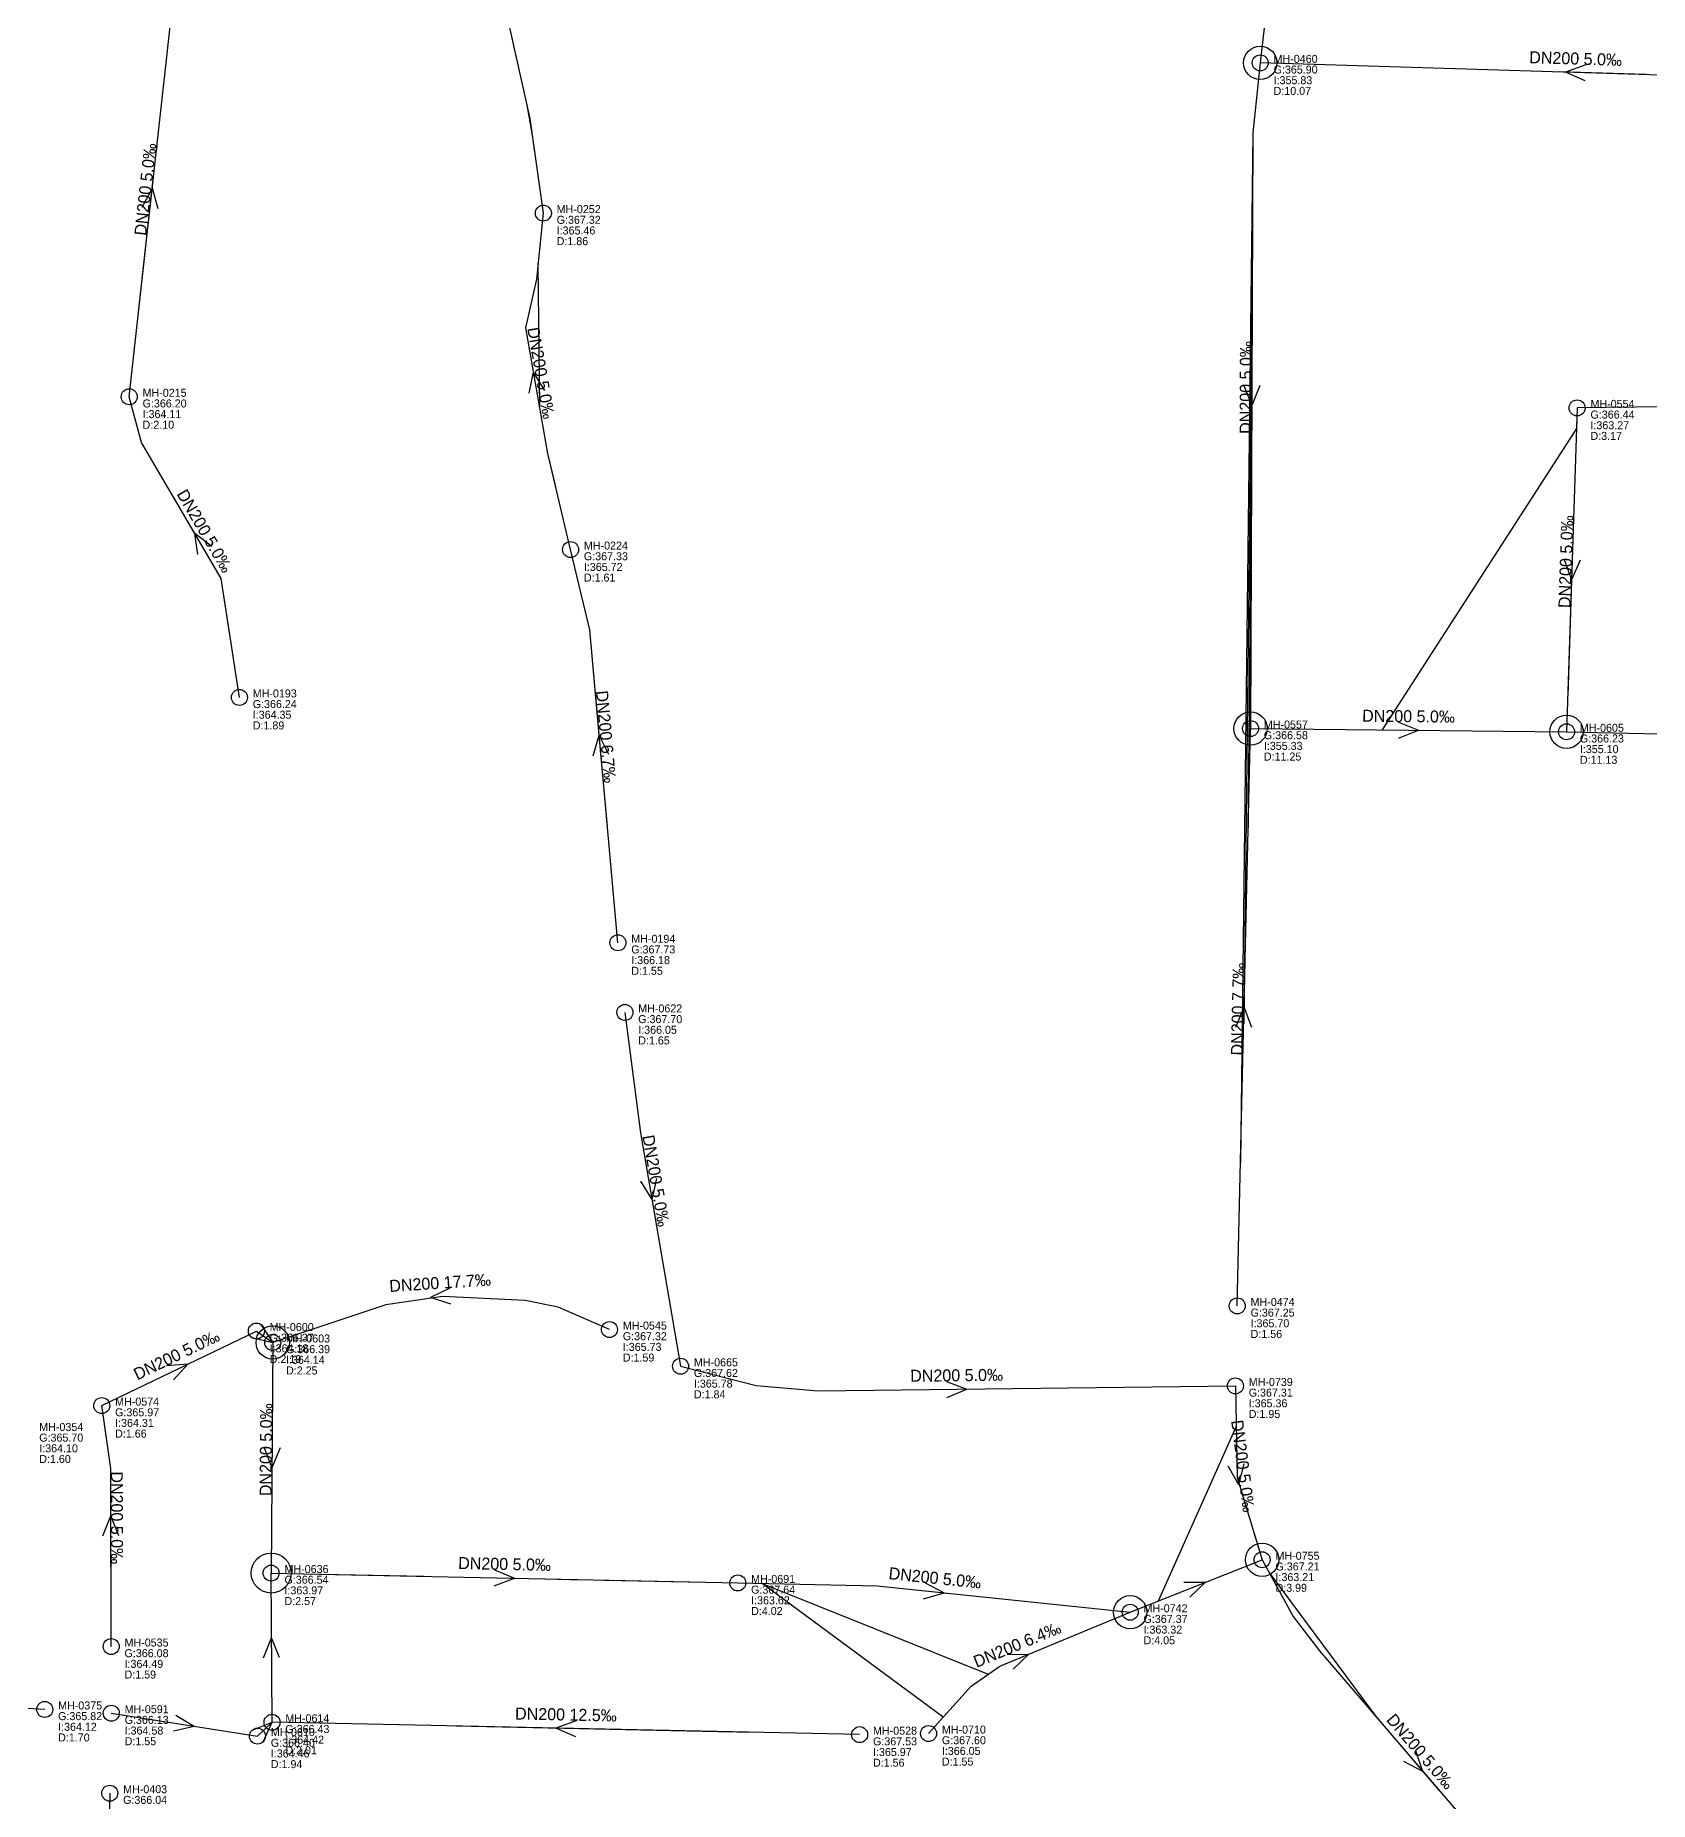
# Model space of a CAD drawing. Header units: metres. Extents: x 449901 to 451990, y 2566737 to 2570846.
# Drawn here: x 450580.7 to 450822.8, y 2569630.8 to 2569895.8 of the extents above; entities that cross this region are included whole.
import ezdxf
from ezdxf.enums import TextEntityAlignment as Align

# ---------------------------------------------------------------- set-up
doc = ezdxf.new("R2010")
doc.units = ezdxf.units.M
for name, color, linetype in [('SEW-DROP', 6, 'Continuous'), ('SEW-LABEL', 2, 'Continuous'), ('SEW-MH', 7, 'Continuous'), ('SEW-MH-LABEL', 8, 'Continuous'), ('SEW-PIPE-DN200', 3, 'Continuous'), ('SEW-PIPE-DN250', 4, 'Continuous'), ('SEW-RIDER', 8, 'Continuous'), ('SEW-SWEPT-CH', 6, 'Continuous')]:
    doc.layers.add(name, color=color, linetype=linetype)

msp = doc.modelspace()

# ---------------------------------------------------------------- linework, layer by layer
at = {"layer": 'SEW-DROP'}
for centre in [(450764.36, 2569891.63), (450762.9, 2569791.79), (450810.29, 2569791.3), (450616.25, 2569699.71), (450764.64, 2569667.12), (450744.85, 2569659.25)]:
    msp.add_circle(centre, 2.5, dxfattribs=at)
at = {"layer": 'SEW-LABEL'}
for p, q in [((450813.16, 2569891.34), (450810.13, 2569890.23)), ((450813.09, 2569888.94), (450810.13, 2569890.23)), ((450596.68, 2569870.01), (450598.21, 2569872.86)), ((450599.07, 2569869.75), (450598.21, 2569872.86)), ((450654.7, 2569842.07), (450655.36, 2569845.23)), ((450657.06, 2569842.49), (450655.36, 2569845.23)), ((450761.88, 2569843.25), (450763.07, 2569840.24)), ((450764.28, 2569843.24), (450763.07, 2569840.24)), ((450605.02, 2569817.87), (450604.55, 2569821.06)), ((450607.1, 2569819.08), (450604.55, 2569821.06)), ((450809.94, 2569817.13), (450811.04, 2569814.09)), ((450812.33, 2569817.05), (450811.04, 2569814.09)), ((450785.08, 2569790.36), (450788.09, 2569791.53)), ((450785.11, 2569792.76), (450788.09, 2569791.53)), ((450664.29, 2569787.68), (450665.21, 2569790.78)), ((450666.68, 2569787.9), (450665.21, 2569790.78)), ((450760.67, 2569747.02), (450761.94, 2569749.99)), ((450763.07, 2569746.96), (450761.94, 2569749.99)), ((450671.43, 2569723.89), (450673.12, 2569721.14)), ((450673.79, 2569724.3), (450673.12, 2569721.14)), ((450642.83, 2569707.87), (450639.92, 2569706.47)), ((450642.99, 2569705.47), (450639.92, 2569706.47)), ((450614.49, 2569702.41), (450616.25, 2569699.71)), ((450613.11, 2569700.45), (450616.25, 2569699.71)), ((450600.34, 2569696.26), (450603.56, 2569696.49)), ((450601.38, 2569694.1), (450603.56, 2569696.49)), ((450717.31, 2569693.87), (450720.33, 2569692.71)), ((450717.34, 2569691.47), (450720.33, 2569692.71)), ((450614.95, 2569683.93), (450616.12, 2569680.92)), ((450617.35, 2569683.91), (450616.12, 2569680.92)), ((450759.5, 2569681.21), (450761.07, 2569678.39)), ((450761.88, 2569681.52), (450761.07, 2569678.39)), ((450590.79, 2569670.72), (450591.99, 2569673.72)), ((450593.19, 2569670.73), (450591.99, 2569673.72)), ((450649.48, 2569663.22), (450652.51, 2569664.35)), ((450649.53, 2569665.62), (450652.51, 2569664.35)), ((450713.86, 2569661.27), (450716.97, 2569662.15)), ((450714.11, 2569663.66), (450716.97, 2569662.15)), ((450752.91, 2569663.75), (450756.14, 2569663.74)), ((450753.8, 2569661.52), (450756.14, 2569663.74)), ((450614.89, 2569652.43), (450616.07, 2569655.43)), ((450617.29, 2569652.44), (450616.07, 2569655.43)), ((450726.4, 2569652.91), (450729.63, 2569652.94)), ((450727.31, 2569650.69), (450729.63, 2569652.94)), ((450601.72, 2569643.81), (450604.49, 2569642.16)), ((450601.35, 2569641.44), (450604.49, 2569642.16)), ((450613.15, 2569641.54), (450616.15, 2569642.74)), ((450614.8, 2569639.8), (450616.15, 2569642.74)), ((450661.74, 2569642.98), (450658.71, 2569641.84)), ((450661.69, 2569640.58), (450658.71, 2569641.84)), ((450787.64, 2569638.5), (450788.68, 2569635.44)), ((450785.82, 2569636.94), (450788.68, 2569635.44))]:
    msp.add_line(p, q, dxfattribs=at)
at = {"layer": 'SEW-MH'}
for centre in [(450764.36, 2569891.63), (450656.84, 2569869.09), (450594.74, 2569841.55), (450811.88, 2569839.88), (450660.92, 2569818.63), (450611.26, 2569796.46), (450762.9, 2569791.79), (450810.29, 2569791.3), (450668.03, 2569759.66), (450669.07, 2569749.21), (450760.91, 2569705.19), (450613.8, 2569701.43), (450666.76, 2569701.65), (450616.25, 2569699.71), (450677.42, 2569696.14), (450760.63, 2569693.19), (450590.62, 2569690.24), (450764.64, 2569667.12), (450616.02, 2569665.13), (450686, 2569663.64), (450744.85, 2569659.25), (450592.03, 2569654.11), (450582.07, 2569644.67), (450592.05, 2569644.11), (450616.15, 2569642.74), (450613.97, 2569640.67), (450704.28, 2569640.89), (450714.61, 2569641.05), (450591.82, 2569632.11)]:
    msp.add_circle(centre, 1.2, dxfattribs=at)
at = {"layer": 'SEW-PIPE-DN200'}
for points in [[(450656.84, 2569869.09), (450654.86, 2569883.31), (450643.94, 2569932.26), (450642.29, 2569942.84), (450637.66, 2569955.41)], [(450767.35, 2569917.94), (450764.36, 2569891.63)], [(450594.74, 2569841.55), (450594.74, 2569841.55), (450601.34, 2569901.19)], [(450764.36, 2569891.63), (450763.22, 2569881.15), (450762.9, 2569791.79)], [(450858.89, 2569890.01), (450842.29, 2569889.24), (450764.36, 2569891.63)], [(450660.92, 2569818.63), (450657.5, 2569833.04), (450654.19, 2569851.89), (450655.85, 2569859.17), (450656.84, 2569869.09), (450656.84, 2569869.09)], [(450611.26, 2569796.46), (450608.5, 2569814.3), (450596.59, 2569834.67), (450594.74, 2569841.55)], [(450811.88, 2569839.88), (450810.29, 2569791.3)], [(450881.89, 2569840.68), (450881.89, 2569840.68), (450811.88, 2569839.88)], [(450668.03, 2569759.66), (450663.79, 2569806.58), (450660.92, 2569818.63)], [(450760.91, 2569705.19), (450762.9, 2569791.79)], [(450762.9, 2569791.79), (450810.29, 2569791.3)], [(450669.07, 2569749.21), (450671.39, 2569731.17), (450677.42, 2569696.14)], [(450666.76, 2569701.65), (450659.08, 2569705), (450654.13, 2569706), (450641.75, 2569706.62), (450633.24, 2569705.36), (450616.25, 2569699.71)], [(450590.62, 2569690.24), (450613.8, 2569701.43)], [(450613.8, 2569701.43), (450616.25, 2569699.71)], [(450616.25, 2569699.71), (450616.02, 2569665.13)], [(450677.42, 2569696.14), (450688.76, 2569693.25), (450698.08, 2569692.44), (450760.63, 2569693.19)], [(450760.63, 2569693.19), (450760.89, 2569679.47), (450764.64, 2569667.12)], [(450592.03, 2569654.11), (450591.97, 2569680.82), (450590.62, 2569690.24)], [(450744.85, 2569659.25), (450764.64, 2569667.12)], [(450764.64, 2569667.12), (450769.31, 2569658.62), (450773.22, 2569653.47), (450812.71, 2569607.42)], [(450616.15, 2569642.74), (450616.02, 2569665.13)], [(450616.02, 2569665.13), (450686, 2569663.64)], [(450686, 2569663.64), (450706.9, 2569663.2), (450744.85, 2569659.25)], [(450714.61, 2569641.05), (450721.02, 2569648.18), (450725.32, 2569651.16), (450744.85, 2569659.25)], [(450582.07, 2569644.67), (450551.1, 2569646.39)], [(450592.05, 2569644.11), (450613.97, 2569640.67)], [(450613.97, 2569640.67), (450616.15, 2569642.74)], [(450704.28, 2569640.89), (450616.15, 2569642.74)], [(450591.82, 2569632.11), (450591.01, 2569590.66)]]:
    msp.add_lwpolyline(points, dxfattribs=at)
at = {"layer": 'SEW-PIPE-DN250'}
msp.add_lwpolyline([(450810.29, 2569791.3), (450849.86, 2569790.46)], dxfattribs=at)
at = {"layer": 'SEW-RIDER'}
for points in [[(450652.87, 2569892.2), (450651.67, 2569897.59), (450646.39, 2569921.28)], [(450822.2, 2569889.86), (450809.2, 2569890.26)], [(450655.56, 2569878.26), (450655.21, 2569880.78), (450654.35, 2569885.6)], [(450598.83, 2569878.5), (450598.91, 2569879.19)], [(450763.22, 2569881.15), (450761.4, 2569726.64), (450761.42, 2569727.58)], [(450594.74, 2569841.55), (450595.04, 2569844.26), (450598.4, 2569874.64)], [(450656.29, 2569839.93), (450656.08, 2569861.52)], [(450763.13, 2569857.26), (450761.88, 2569747.57), (450762.1, 2569756.97)], [(450763.06, 2569837.26), (450762.56, 2569776.97), (450762.99, 2569817.26)], [(450811.84, 2569838.69), (450811.78, 2569836.78), (450782.66, 2569791.58)], [(450658.7, 2569827.98), (450658.49, 2569828.87), (450657.5, 2569833.04)], [(450601.75, 2569825.85), (450600.09, 2569828.68)], [(450811.19, 2569818.7), (450810.47, 2569796.71)], [(450610.91, 2569798.69), (450610.1, 2569803.94), (450608.5, 2569814.3)], [(450666.45, 2569777.09), (450665.36, 2569789.16), (450663.79, 2569806.58)], [(450668.03, 2569759.66), (450667.52, 2569765.23), (450667.51, 2569765.32)], [(450749.09, 2569660.94), (450760.75, 2569687.05)], [(450592.03, 2569654.11), (450592.01, 2569664.03), (450592, 2569668)], [(450619.23, 2569665.06), (450620.92, 2569665.02), (450638.99, 2569664.64)], [(450765.66, 2569665.26), (450781.73, 2569643.55), (450791.14, 2569632.57)], [(450657.09, 2569664.26), (450660.81, 2569664.18), (450661.95, 2569664.15)], [(450665.99, 2569664.07), (450683.62, 2569663.7)], [(450716.82, 2569643.51), (450689.64, 2569663.57), (450723.57, 2569649.95)], [(450688.65, 2569641.22), (450683.03, 2569641.33), (450643.71, 2569642.16)]]:
    msp.add_lwpolyline(points, dxfattribs=at)
at = {"layer": 'SEW-SWEPT-CH'}
msp.add_circle((450616.02, 2569665.13), 3, dxfattribs=at)

# ---------------------------------------------------------------- texts
at = {"layer": 'SEW-LABEL'}
for s, rotation, p in [('DN200 5.0‰', 358.2428, (450811.63, 2569891.38)), ('DN200 5.0‰', 83.6865, (450598.04, 2569872.57)), ('DN200 5.0‰', 279.9504, (450655.62, 2569844.96)), ('DN200 5.0‰', 89.7917, (450763.08, 2569842.94)), ('DN200 5.0‰', 300.3026, (450605.3, 2569820.97)), ('DN200 5.0‰', 88.1314, (450811.09, 2569816.79)), ('DN200 6.7‰', 275.1634, (450665.35, 2569790.48)), ('DN200 5.0‰', -0.5978, (450786.59, 2569792.74)), ('DN200 7.7‰', 88.6842, (450761.9, 2569749.69)), ('DN200 5.0‰', -80.2442, (450672.86, 2569723.81)), ('DN200 17.7‰', 3.7409, (450641.41, 2569707.77)), ('DN200 5.0‰', 25.7746, (450602.21, 2569697.03)), ('DN200 5.0‰', 0.6874, (450718.83, 2569693.89)), ('DN200 5.0‰', 89.6038, (450616.13, 2569683.62)), ('DN200 5.0‰', -82.6266, (450760.88, 2569681.07)), ('DN200 5.0‰', 270.1228, (450591.99, 2569673.42)), ('DN200 5.0‰', -1.2142, (450651.01, 2569665.59)), ('DN200 5.0‰', -5.9416, (450715.48, 2569663.51)), ('DN200 6.4‰', 22.5009, (450728.24, 2569653.57)), ('DN200 12.5‰', 358.7978, (450660.21, 2569643.01)), ('DN200 5.0‰', -49.3857, (450787.7, 2569637.78))]:
    msp.add_text(s, height=1.8, rotation=rotation, dxfattribs=at).set_placement(p, align=Align.CENTER)
at = {"layer": 'SEW-MH-LABEL'}
for s, p in [('MH-0460', (450766.36, 2569891.63)), ('G:365.90', (450766.36, 2569890.03)), ('I:355.83', (450766.36, 2569888.43)), ('D:10.07', (450766.36, 2569886.83)), ('G:367.32', (450658.84, 2569867.49)), ('MH-0252', (450658.84, 2569869.09)), ('I:365.46', (450658.84, 2569865.89)), ('D:1.86', (450658.84, 2569864.29)), ('MH-0215', (450596.74, 2569841.55)), ('G:366.20', (450596.74, 2569839.95)), ('I:364.11', (450596.74, 2569838.35)), ('G:366.44', (450813.88, 2569838.28)), ('MH-0554', (450813.88, 2569839.88)), ('D:2.10', (450596.74, 2569836.75)), ('I:363.27', (450813.88, 2569836.68)), ('D:3.17', (450813.88, 2569835.08)), ('G:367.33', (450662.92, 2569817.03)), ('MH-0224', (450662.92, 2569818.63)), ('I:365.72', (450662.92, 2569815.43)), ('D:1.61', (450662.92, 2569813.83)), ('MH-0193', (450613.26, 2569796.46)), ('G:366.24', (450613.26, 2569794.86)), ('I:364.35', (450613.26, 2569793.26)), ('D:1.89', (450613.26, 2569791.66)), ('MH-0557', (450764.9, 2569791.79)), ('MH-0605', (450812.29, 2569791.3)), ('G:366.58', (450764.9, 2569790.19)), ('I:355.33', (450764.9, 2569788.59)), ('G:366.23', (450812.29, 2569789.7)), ('I:355.10', (450812.29, 2569788.1)), ('D:11.25', (450764.9, 2569786.99)), ('D:11.13', (450812.29, 2569786.5)), ('MH-0194', (450670.03, 2569759.66)), ('G:367.73', (450670.03, 2569758.06)), ('I:366.18', (450670.03, 2569756.46)), ('D:1.55', (450670.03, 2569754.86)), ('MH-0622', (450671.07, 2569749.21)), ('G:367.70', (450671.07, 2569747.61)), ('I:366.05', (450671.07, 2569746.01)), ('D:1.65', (450671.07, 2569744.41)), ('G:367.25', (450762.91, 2569703.59)), ('MH-0474', (450762.91, 2569705.19)), ('MH-0600', (450615.8, 2569701.43)), ('MH-0545', (450668.76, 2569701.65)), ('D:1.56', (450762.91, 2569700.39)), ('I:365.70', (450762.91, 2569701.99)), ('G:366.37', (450615.8, 2569699.83)), ('I:364.18', (450615.8, 2569698.23)), ('G:366.39', (450618.25, 2569698.11)), ('MH-0603', (450618.25, 2569699.71)), ('G:367.32', (450668.76, 2569700.05)), ('I:365.73', (450668.76, 2569698.45)), ('D:2.19', (450615.8, 2569696.63)), ('D:2.25', (450618.25, 2569694.91)), ('I:364.14', (450618.25, 2569696.51)), ('D:1.59', (450668.76, 2569696.85)), ('MH-0665', (450679.42, 2569696.14)), ('G:367.62', (450679.42, 2569694.54)), ('I:365.78', (450679.42, 2569692.94)), ('MH-0739', (450762.63, 2569693.19)), ('MH-0574', (450592.62, 2569690.24)), ('D:1.84', (450679.42, 2569691.34)), ('G:367.31', (450762.63, 2569691.59)), ('I:365.36', (450762.63, 2569689.99)), ('G:365.97', (450592.62, 2569688.64)), ('I:364.31', (450592.62, 2569687.04)), ('D:1.95', (450762.63, 2569688.39)), ('G:365.70', (450581.24, 2569684.84)), ('MH-0354', (450581.24, 2569686.44)), ('D:1.66', (450592.62, 2569685.44)), ('D:1.60', (450581.24, 2569681.64)), ('I:364.10', (450581.24, 2569683.24)), ('MH-0755', (450766.64, 2569667.12)), ('G:366.54', (450618.02, 2569663.53)), ('MH-0636', (450618.02, 2569665.13)), ('MH-0691', (450688, 2569663.64)), ('G:367.21', (450766.64, 2569665.52)), ('I:363.21', (450766.64, 2569663.92)), ('I:363.97', (450618.02, 2569661.93)), ('G:367.64', (450688, 2569662.04)), ('I:363.62', (450688, 2569660.44)), ('D:3.99', (450766.64, 2569662.32)), ('D:2.57', (450618.02, 2569660.33)), ('D:4.02', (450688, 2569658.84)), ('MH-0742', (450746.85, 2569659.25)), ('G:367.37', (450746.85, 2569657.65)), ('I:363.32', (450746.85, 2569656.05)), ('G:366.08', (450594.03, 2569652.51)), ('MH-0535', (450594.03, 2569654.11)), ('D:4.05', (450746.85, 2569654.45)), ('I:364.49', (450594.03, 2569650.91)), ('D:1.59', (450594.03, 2569649.31)), ('MH-0375', (450584.07, 2569644.67)), ('G:365.82', (450584.07, 2569643.07)), ('G:366.13', (450594.05, 2569642.51)), ('MH-0591', (450594.05, 2569644.11)), ('MH-0614', (450618.15, 2569642.74)), ('D:1.70', (450584.07, 2569639.87)), ('I:364.12', (450584.07, 2569641.47)), ('D:1.55', (450594.05, 2569639.31)), ('I:364.58', (450594.05, 2569640.91)), ('MH-0610', (450615.97, 2569640.67)), ('G:366.43', (450618.15, 2569641.14)), ('I:364.42', (450618.15, 2569639.54)), ('G:367.53', (450706.28, 2569639.29)), ('MH-0528', (450706.28, 2569640.89)), ('G:367.60', (450716.61, 2569639.45)), ('MH-0710', (450716.61, 2569641.05)), ('G:366.40', (450615.97, 2569639.07)), ('I:364.46', (450615.97, 2569637.47)), ('D:2.01', (450618.15, 2569637.94)), ('I:365.97', (450706.28, 2569637.69)), ('I:366.05', (450716.61, 2569637.85)), ('D:1.94', (450615.97, 2569635.87)), ('D:1.56', (450706.28, 2569636.09)), ('D:1.55', (450716.61, 2569636.25)), ('MH-0403', (450593.82, 2569632.11)), ('G:366.04', (450593.82, 2569630.51))]:
    msp.add_text(s, height=1.2, dxfattribs=at).set_placement(p)

doc.saveas('drawing.dxf')
